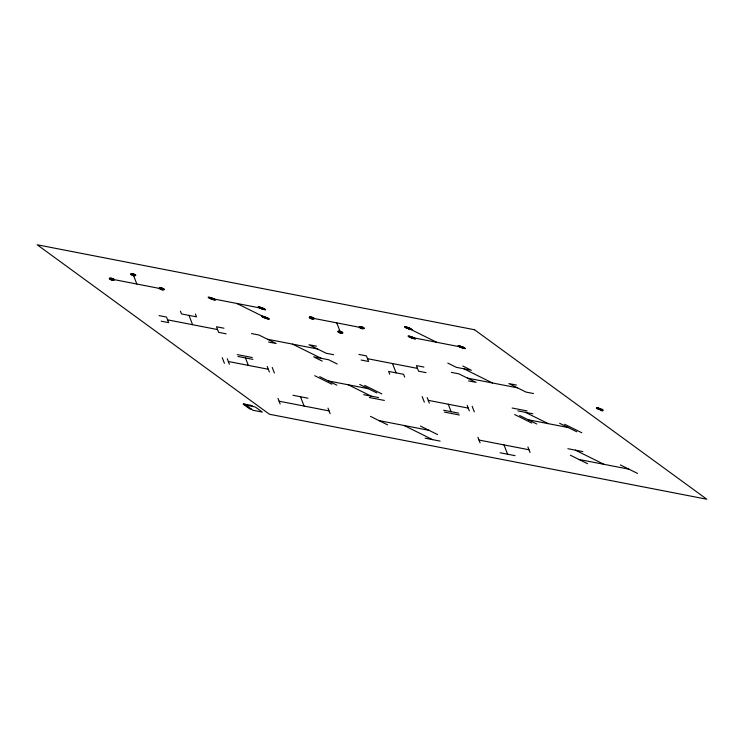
<?xml version="1.0" encoding="UTF-8"?>
<svg xmlns="http://www.w3.org/2000/svg" width="744" height="744" viewBox="0 0 744 744"><rect width="100%" height="100%" fill="white"/><g stroke="black" fill="none" stroke-linecap="round" stroke-linejoin="round"><path stroke-width="1.12" d="M111.851 279.177L161.829 288.886M211.808 298.595L261.786 308.304M311.773 318.014L361.751 327.732M411.73 337.441L461.708 347.15M159.021 315.596L166.517 317.056L168.674 322.645L161.178 321.185M223.99 328.225L216.495 326.765L218.652 332.354L226.148 333.814M251.481 333.563L258.977 335.023L276.136 343.523L268.631 342.063M316.451 346.192L308.955 344.732L326.114 353.233L333.61 354.693M358.943 354.442L366.439 355.902L368.596 361.491L361.1 360.031M423.913 367.071L416.417 365.611L418.574 371.2L426.07 372.651M451.403 372.409L458.899 373.86L476.048 382.37L468.553 380.909M516.373 385.029L508.877 383.579L526.027 392.079L533.532 393.529M167.595 319.846L217.573 329.564M267.552 339.273L317.539 348.983M367.517 358.692L417.496 368.401M467.474 378.119L517.452 387.829M237.234 354.609L252.235 357.52M512.123 408.019L527.124 410.93M237.959 356.469L252.951 359.389M517.843 410.855L532.834 413.766M228.343 361.5L268.324 369.266M328.299 380.919L368.28 388.684M428.256 400.337L468.246 408.112M528.221 419.765L568.202 427.53M363.667 394.683L378.659 397.594M443.629 410.223L458.63 413.134M369.377 397.519L384.378 400.43M444.354 412.083L459.346 414.994M292.987 395.287L307.979 398.198M567.877 448.697L582.868 451.608M279.084 401.202L329.071 410.911M379.049 420.62L429.028 430.339M479.006 440.048L528.984 449.757M578.971 459.467L628.95 469.176M425.131 438.188L440.123 441.108M500.098 452.761L515.09 455.672M251.444 409.191L249.575 408.828L243.251 404.215L245.129 404.587L252.923 410.26L262.297 412.083L255.332 406.996L244.888 404.913L243.493 403.89L251.695 405.489L253.09 406.503M407.777 327.899L409.646 328.662L408.028 327.862M408.484 328.355L406.615 327.583L407.619 328.151M462.415 347.606L463.224 347.69L460.192 346.611L462.47 347.42L461.206 347.057M411.376 337.209L411.469 337.451M211.454 298.363L212.31 298.688M212.514 299.051C215.583 299.451 205.707 296.419 212.858 299.283A2.809 0.623 22.2 0 0 213.528 299.441L214.086 299.404L213.305 298.883A2.809 0.623 22.2 0 0 212.579 298.558L210.757 297.907A2.809 0.623 22.2 0 0 210.096 297.749L209.538 297.786L210.31 298.307A2.809 0.623 22.2 0 0 211.036 298.632L211.966 298.995M407.926 327.602L406.726 327.211A3.748 0.828 22.2 0 0 405.843 326.988A2.399 0.53 22.2 0 0 405.229 326.932L405.368 327.304A2.399 0.53 22.2 0 0 406.131 327.732A3.748 0.828 22.2 0 0 407.098 328.178L409.535 329.043A3.748 0.828 22.2 0 0 410.418 329.257A2.539 0.567 22.2 0 0 411.079 329.322L410.893 328.95A2.399 0.53 22.2 0 0 410.13 328.513A3.748 0.828 22.2 0 0 409.163 328.076M461.559 346.751L460.657 346.462A2.809 0.623 22.2 0 0 459.997 346.304L459.439 346.341L460.211 346.862A2.809 0.623 22.2 0 0 460.936 347.188L461.857 347.541M461.81 347.411L462.759 347.839A2.809 0.623 22.2 0 0 463.428 347.997L463.977 347.959L463.205 347.439A2.809 0.623 22.2 0 0 462.48 347.113M411.525 336.911L410.325 336.521A3.748 0.828 22.2 0 0 409.442 336.307A2.399 0.53 22.2 0 0 408.819 336.251L408.968 336.613A2.399 0.53 22.2 0 0 409.73 337.051A3.748 0.828 22.2 0 0 410.697 337.488M411.674 337.311L410.279 336.846L411.832 337.702M411.776 337.571L413.246 337.981L411.99 337.423M411.934 337.962L413.134 338.353A3.748 0.828 22.2 0 0 414.017 338.576A2.539 0.567 22.2 0 0 414.668 338.632L414.492 338.26A2.399 0.53 22.2 0 0 413.729 337.832A3.748 0.828 22.2 0 0 412.762 337.385M261.637 307.914L260.381 307.393A3.748 0.828 22.2 0 0 259.498 307.17A2.399 0.53 22.2 0 0 258.884 307.114L259.024 307.486A2.399 0.53 22.2 0 0 259.786 307.914A3.748 0.828 22.2 0 0 260.763 308.36L261.99 308.834M261.888 308.574L263.302 308.844L260.335 307.709L262.548 308.574L261.293 308.211M212.012 299.125L213.212 299.507A3.748 0.828 22.2 0 0 214.095 299.73A2.539 0.567 22.2 0 0 214.756 299.786L214.57 299.413A2.399 0.53 22.2 0 0 213.807 298.986A3.748 0.828 22.2 0 0 212.84 298.539L210.05 297.451A4.687 1.042 22.2 0 0 208.952 297.182A2.995 0.66 22.2 0 0 208.18 297.107L208.357 297.563A2.995 0.66 22.2 0 0 209.306 298.112A4.687 1.042 22.2 0 0 210.524 298.66L213.565 299.739A4.687 1.042 22.2 0 0 214.672 300.009A3.181 0.707 22.2 0 0 215.49 300.083L215.267 299.627A2.995 0.66 22.2 0 0 214.309 299.079A4.687 1.042 22.2 0 0 213.1 298.53L211.556 297.935M265.338 317.493L264.632 317.353L265.124 317.632M265.441 317.753L265.887 317.716M461.457 346.49L463.001 347.085A4.687 1.042 22.2 0 1 464.209 347.634A2.995 0.66 22.2 0 1 465.158 348.183L465.391 348.638A3.181 0.707 22.2 0 1 464.563 348.564A4.687 1.042 22.2 0 1 463.466 348.294L460.424 347.216A4.687 1.042 22.2 0 1 459.206 346.667A2.995 0.66 22.2 0 1 458.258 346.118L458.081 345.662A2.995 0.66 22.2 0 1 458.853 345.737A4.687 1.042 22.2 0 1 459.95 346.007L462.74 347.095A3.748 0.828 22.2 0 1 463.707 347.541A2.399 0.53 22.2 0 1 464.47 347.969L464.656 348.341A2.539 0.567 22.2 0 1 463.996 348.285A3.748 0.828 22.2 0 1 463.112 348.062L460.676 347.206A3.748 0.828 22.2 0 1 459.708 346.76A2.399 0.53 22.2 0 1 458.946 346.332L458.806 345.96A2.399 0.53 22.2 0 1 459.42 346.016A3.748 0.828 22.2 0 1 460.303 346.239M411.627 337.172L412.241 337.413M261.581 307.784L262.818 308.258A3.748 0.828 22.2 0 1 263.785 308.695A2.399 0.53 22.2 0 1 264.548 309.132L264.734 309.504A2.539 0.567 22.2 0 1 264.074 309.439A3.748 0.828 22.2 0 1 263.19 309.225L261.014 308.342A2.809 0.623 22.2 0 1 260.288 308.016L259.517 307.495L260.075 307.458A2.809 0.623 22.2 0 1 260.735 307.616M265.906 317.595C260.372 315.828 269.44 319.436 265.645 317.604M408.131 328.123L436.719 342.296M462.796 366.011L471.371 370.261L456.379 367.341L447.804 363.091M463.875 368.801L492.463 382.974M564.622 424.247L581.78 432.757M559.628 423.28L576.777 431.78M525.338 412.316L548.207 423.643M620.375 464.926L637.524 473.426M519.647 415.515L536.796 424.015M514.643 414.538L531.793 423.038M575.372 450.157L603.961 464.321M570.388 455.216L587.546 463.717M236.797 303.45L265.385 317.623M337.209 364.002L328.634 359.752L313.633 356.841L322.208 361.091M292.541 344.128L321.129 358.301M364.709 385.411L381.858 393.911M359.705 384.434L376.864 392.934M348.294 384.806L371.163 396.143M420.453 426.079L437.602 434.589M319.725 376.669L336.874 385.169M314.721 375.692L331.88 384.202M404.038 425.475L432.627 439.648M370.475 416.37L387.624 424.871M527.905 446.958L530.063 452.547M503.995 444.903L507.594 454.212M472.161 406.289L474.319 411.878M467.167 405.313L469.325 410.902M477.927 437.249L480.085 442.838M448.251 404.224L451.134 411.674M427.177 397.547L429.334 403.136M422.183 396.571L424.34 402.16M404.68 377.115L403.601 374.316L388.61 371.405L389.689 374.204M392.507 363.546L396.106 372.865M336.762 322.868L340.352 332.187M327.992 408.121L330.15 413.711M300.483 396.738L304.082 406.057M272.239 367.443L274.397 373.032M267.245 366.467L269.402 372.056M278.005 398.403L280.163 403.992M245.455 357.929L248.329 365.378M227.264 358.701L229.422 364.29M222.261 357.734L224.418 363.323M195.402 314.052L196.481 316.851L181.49 313.931L180.411 311.141M188.985 315.391L192.584 324.7M133.241 274.713L136.84 284.031M210.403 297.684A3.748 0.828 22.2 0 0 209.52 297.461A2.399 0.53 22.2 0 0 208.906 297.405L209.045 297.777A2.399 0.53 22.2 0 0 209.808 298.204A3.748 0.828 22.2 0 0 210.775 298.651M266.436 318.311A2.809 0.623 22.2 0 0 267.105 318.469L267.663 318.432L266.882 317.911A2.809 0.623 22.2 0 0 266.157 317.586L263.981 316.702A3.748 0.828 22.2 0 0 263.097 316.488A2.399 0.53 22.2 0 0 262.483 316.433L262.623 316.795A2.399 0.53 22.2 0 0 263.385 317.232A3.748 0.828 22.2 0 0 264.353 317.669M264.334 316.935A2.809 0.623 22.2 0 0 263.674 316.767L263.116 316.814L263.887 317.325A2.809 0.623 22.2 0 0 264.613 317.66L266.789 318.534A3.748 0.828 22.2 0 0 267.673 318.757A2.539 0.567 22.2 0 0 268.333 318.813L268.147 318.441A2.399 0.53 22.2 0 0 267.384 318.014A3.748 0.828 22.2 0 0 266.417 317.567M262.846 308.993A2.809 0.623 22.2 0 0 263.506 309.16L264.064 309.113L263.292 308.602A2.809 0.623 22.2 0 0 262.558 308.267M110.865 278.861L112.837 279.493L110.865 278.861M111.358 279.019L112.344 279.335L111.358 279.019M132.255 274.397L134.227 275.029L132.255 274.397M132.748 274.555L133.734 274.871L132.748 274.555M160.844 288.57L162.815 289.202L160.844 288.57M161.336 288.728L162.322 289.044L161.336 288.728M310.787 317.697L312.75 318.339L310.787 317.697M311.28 317.855L312.257 318.172L311.364 317.818M339.376 331.871L341.338 332.503L339.376 331.871M339.859 332.029L340.845 332.345L339.952 331.991M360.766 327.407L362.737 328.048L360.766 327.407M361.259 327.574L362.244 327.89L361.259 327.574M265.58 309.653L265.469 309.802A3.181 0.707 22.2 0 1 264.65 309.727A4.687 1.042 22.2 0 1 263.543 309.448L260.502 308.369A4.687 1.042 22.2 0 1 259.293 307.821A2.995 0.66 22.2 0 1 258.335 307.281L258.159 306.816A2.995 0.66 22.2 0 1 258.931 306.891A4.687 1.042 22.2 0 1 260.037 307.16L263.078 308.239A4.687 1.042 22.2 0 1 264.287 308.788A2.995 0.66 22.2 0 1 265.245 309.337L265.58 309.653M269.179 318.962L269.068 319.111A3.181 0.707 22.2 0 1 268.249 319.037A4.687 1.042 22.2 0 1 267.143 318.767L264.101 317.688A4.687 1.042 22.2 0 1 262.883 317.139A2.995 0.66 22.2 0 1 261.935 316.591L261.758 316.135A2.995 0.66 22.2 0 1 262.53 316.2A4.687 1.042 22.2 0 1 263.627 316.479L266.678 317.558A4.687 1.042 22.2 0 1 267.887 318.107A2.995 0.66 22.2 0 1 268.844 318.646L269.179 318.962M410.4 328.932L409.842 328.978A2.809 0.623 22.2 0 1 409.181 328.811L407.359 328.16A2.809 0.623 22.2 0 1 406.633 327.834L405.861 327.314L406.419 327.276A2.809 0.623 22.2 0 1 407.08 327.434L408.902 328.085A2.809 0.623 22.2 0 1 409.628 328.42L410.4 328.932M411.916 329.471L411.813 329.62A3.181 0.707 22.2 0 1 410.986 329.546A4.687 1.042 22.2 0 1 409.888 329.267L406.847 328.188A4.687 1.042 22.2 0 1 405.629 327.639A2.995 0.66 22.2 0 1 404.68 327.1L404.504 326.635A2.995 0.66 22.2 0 1 405.275 326.709A4.687 1.042 22.2 0 1 406.373 326.979L409.423 328.058A4.687 1.042 22.2 0 1 410.632 328.606A2.995 0.66 22.2 0 1 411.581 329.155L411.916 329.471M413.999 338.25L413.441 338.288A2.809 0.623 22.2 0 1 412.781 338.129L410.958 337.478A2.809 0.623 22.2 0 1 410.232 337.144L409.451 336.632L410.009 336.586A2.809 0.623 22.2 0 1 410.679 336.753L412.502 337.404A2.809 0.623 22.2 0 1 413.227 337.729L413.999 338.25M415.515 338.78L415.412 338.929A3.181 0.707 22.2 0 1 414.585 338.855A4.687 1.042 22.2 0 1 413.487 338.585L410.437 337.506A4.687 1.042 22.2 0 1 409.228 336.958A2.995 0.66 22.2 0 1 408.27 336.409L408.093 335.953A2.995 0.66 22.2 0 1 408.865 336.018A4.687 1.042 22.2 0 1 409.972 336.297L413.013 337.376A4.687 1.042 22.2 0 1 414.231 337.925A2.995 0.66 22.2 0 1 415.18 338.464L415.515 338.78M109.824 278.172L109.387 278.377A4.687 1.042 22.2 0 0 109.349 278.684A2.995 0.66 22.2 0 0 109.731 279.121L111.144 279.818A2.995 0.66 22.2 0 0 112.205 280.107A4.687 1.042 22.2 0 0 113.097 280.218L114.316 279.967A4.687 1.042 22.2 0 0 114.344 279.66A2.995 0.66 22.2 0 0 113.972 279.233L112.623 278.544A3.181 0.707 22.2 0 0 111.488 278.237A4.687 1.042 22.2 0 0 110.605 278.126L109.824 278.172M110.233 278.368L109.88 278.535A3.748 0.828 22.2 0 0 109.852 278.786A2.399 0.53 22.2 0 0 110.149 279.13L111.284 279.688A2.399 0.53 22.2 0 0 112.139 279.921A3.748 0.828 22.2 0 0 112.846 280.014L113.823 279.809A3.748 0.828 22.2 0 0 113.851 279.558A2.399 0.53 22.2 0 0 113.544 279.214L112.465 278.674A2.539 0.567 22.2 0 0 111.563 278.423A3.748 0.828 22.2 0 0 110.847 278.34L110.233 278.368M110.633 278.572L110.372 278.693A2.809 0.623 22.2 0 0 110.354 278.879L112.065 279.735A2.809 0.623 22.2 0 0 112.595 279.8L113.33 279.651A2.809 0.623 22.2 0 0 113.348 279.465L111.637 278.619A2.809 0.623 22.2 0 0 111.098 278.544L110.633 278.572M131.223 273.708L130.777 273.922A4.687 1.042 22.2 0 0 130.739 274.229A2.995 0.66 22.2 0 0 131.121 274.657L132.534 275.364A2.995 0.66 22.2 0 0 133.604 275.643A4.687 1.042 22.2 0 0 134.487 275.764L135.706 275.503A4.687 1.042 22.2 0 0 135.743 275.196A2.995 0.66 22.2 0 0 135.362 274.769L134.013 274.09A3.181 0.707 22.2 0 0 132.878 273.783A4.687 1.042 22.2 0 0 131.995 273.671L131.223 273.708M131.623 273.913L131.27 274.08A3.748 0.828 22.2 0 0 131.242 274.322A2.399 0.53 22.2 0 0 131.548 274.666L132.674 275.233A2.399 0.53 22.2 0 0 133.529 275.457A3.748 0.828 22.2 0 0 134.236 275.55L135.213 275.345A3.748 0.828 22.2 0 0 135.241 275.103A2.399 0.53 22.2 0 0 134.934 274.759L133.864 274.211A2.539 0.567 22.2 0 0 132.953 273.969A3.748 0.828 22.2 0 0 132.246 273.876L131.623 273.913M132.032 274.118L131.762 274.238A2.809 0.623 22.2 0 0 131.744 274.424L133.455 275.271A2.809 0.623 22.2 0 0 133.994 275.345L134.72 275.187A2.809 0.623 22.2 0 0 134.738 275.001L133.027 274.155A2.809 0.623 22.2 0 0 132.497 274.09L132.032 274.118M159.811 287.882L159.365 288.095A4.687 1.042 22.2 0 0 159.328 288.402A2.995 0.66 22.2 0 0 159.709 288.83L161.123 289.528A2.995 0.66 22.2 0 0 162.192 289.816A4.687 1.042 22.2 0 0 163.076 289.928L164.294 289.676A4.687 1.042 22.2 0 0 164.331 289.37A2.995 0.66 22.2 0 0 163.95 288.942L162.601 288.254A3.181 0.707 22.2 0 0 161.467 287.956A4.687 1.042 22.2 0 0 160.583 287.835L159.811 287.882M160.211 288.086L159.858 288.254A3.748 0.828 22.2 0 0 159.83 288.495A2.399 0.53 22.2 0 0 160.137 288.839L161.262 289.397A2.399 0.53 22.2 0 0 162.118 289.63A3.748 0.828 22.2 0 0 162.824 289.723L163.801 289.518A3.748 0.828 22.2 0 0 163.829 289.276A2.399 0.53 22.2 0 0 163.522 288.932L162.452 288.384A2.539 0.567 22.2 0 0 161.541 288.142A3.748 0.828 22.2 0 0 160.834 288.049L160.211 288.086M160.62 288.281L160.351 288.412A2.809 0.623 22.2 0 0 160.332 288.588L162.043 289.444A2.809 0.623 22.2 0 0 162.573 289.509L163.308 289.36A2.809 0.623 22.2 0 0 163.327 289.174L161.615 288.328A2.809 0.623 22.2 0 0 161.076 288.254L160.62 288.281M309.746 317.018L309.309 317.223A4.687 1.042 22.2 0 0 309.272 317.53A2.995 0.66 22.2 0 0 309.644 317.958L311.057 318.664A2.995 0.66 22.2 0 0 312.127 318.953A4.687 1.042 22.2 0 0 313.019 319.064L314.228 318.813A4.687 1.042 22.2 0 0 314.266 318.506A2.995 0.66 22.2 0 0 313.894 318.069L312.545 317.39A3.181 0.707 22.2 0 0 311.411 317.084A4.687 1.042 22.2 0 0 310.518 316.972L309.746 317.018M310.155 317.214L309.802 317.381A3.748 0.828 22.2 0 0 309.774 317.632A2.399 0.53 22.2 0 0 310.071 317.976L311.206 318.534A2.399 0.53 22.2 0 0 312.052 318.767A3.748 0.828 22.2 0 0 312.768 318.851L313.736 318.655A3.748 0.828 22.2 0 0 313.763 318.404A2.399 0.53 22.2 0 0 313.466 318.06L312.387 317.511A2.539 0.567 22.2 0 0 311.485 317.269A3.748 0.828 22.2 0 0 310.769 317.177L310.155 317.214M310.555 317.418L310.294 317.539A2.809 0.623 22.2 0 0 310.267 317.725L311.987 318.572A2.809 0.623 22.2 0 0 312.517 318.646L313.243 318.497A2.809 0.623 22.2 0 0 313.271 318.311L311.55 317.456A2.809 0.623 22.2 0 0 311.02 317.39L310.555 317.418M338.334 331.182L337.897 331.396A4.687 1.042 22.2 0 0 337.86 331.703A2.995 0.66 22.2 0 0 338.232 332.131L339.645 332.828A2.995 0.66 22.2 0 0 340.715 333.117A4.687 1.042 22.2 0 0 341.608 333.238L342.817 332.977A4.687 1.042 22.2 0 0 342.854 332.67A2.995 0.66 22.2 0 0 342.473 332.243L341.133 331.564A3.181 0.707 22.2 0 0 339.999 331.257A4.687 1.042 22.2 0 0 339.106 331.145L338.334 331.182M338.743 331.387L338.39 331.554A3.748 0.828 22.2 0 0 338.353 331.796A2.399 0.53 22.2 0 0 338.659 332.14L339.794 332.708A2.399 0.53 22.2 0 0 340.64 332.931A3.748 0.828 22.2 0 0 341.357 333.024L342.324 332.819A3.748 0.828 22.2 0 0 342.352 332.577A2.399 0.53 22.2 0 0 342.054 332.233L340.975 331.685A2.539 0.567 22.2 0 0 340.064 331.443A3.748 0.828 22.2 0 0 339.357 331.35L338.743 331.387M339.143 331.582L338.883 331.712A2.809 0.623 22.2 0 0 338.855 331.898L340.575 332.745A2.809 0.623 22.2 0 0 341.105 332.819L341.831 332.661A2.809 0.623 22.2 0 0 341.859 332.475L340.138 331.629A2.809 0.623 22.2 0 0 339.608 331.564L339.143 331.582M359.724 326.728L359.287 326.932A4.687 1.042 22.2 0 0 359.25 327.239A2.995 0.66 22.2 0 0 359.631 327.676L361.045 328.374A2.995 0.66 22.2 0 0 362.105 328.662A4.687 1.042 22.2 0 0 362.998 328.774L364.216 328.523A4.687 1.042 22.2 0 0 364.244 328.216A2.995 0.66 22.2 0 0 363.872 327.788L362.523 327.1A3.181 0.707 22.2 0 0 361.389 326.793A4.687 1.042 22.2 0 0 360.496 326.681L359.724 326.728M360.133 326.923L359.78 327.09A3.748 0.828 22.2 0 0 359.752 327.341A2.399 0.53 22.2 0 0 360.05 327.686L361.184 328.243A2.399 0.53 22.2 0 0 362.04 328.476A3.748 0.828 22.2 0 0 362.747 328.569L363.723 328.364A3.748 0.828 22.2 0 0 363.751 328.113A2.399 0.53 22.2 0 0 363.444 327.769L362.365 327.23A2.539 0.567 22.2 0 0 361.463 326.979A3.748 0.828 22.2 0 0 360.747 326.895L360.133 326.923M360.533 327.127L360.273 327.248A2.809 0.623 22.2 0 0 360.245 327.434L361.965 328.29A2.809 0.623 22.2 0 0 362.495 328.355L363.23 328.206A2.809 0.623 22.2 0 0 363.249 328.02L361.528 327.174A2.809 0.623 22.2 0 0 360.998 327.1L360.533 327.127M474.523 329.741L37.2 244.776L269.477 414.259L706.8 499.224L474.523 329.741M598.585 407.833L596.827 407.489L600.985 410.521L602.742 410.865L598.585 407.833M601.859 409.219L596.344 408.14L597.711 409.144L603.226 410.214L601.859 409.219"/></g></svg>
